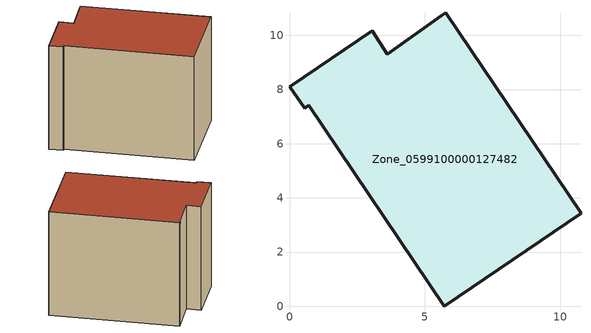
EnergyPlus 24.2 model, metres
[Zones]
Zone_0599100000127482
 floor ground (C_G): 3.61,9.3 5.61,10.74 5.77,10.84 10.77,3.42 5.71,0 0.71,7.42 0.56,7.32 0,8.11 3.05,10.18 z0
 wall outside (C_F): 5.61,10.74 3.61,9.3 3.05,10.18 0,8.11 0.56,7.32 0.71,7.42 5.71,0 10.77,3.42 5.77,10.84 5.61,10.74 z0:7.75
 roof outside (C_R): 10.77,3.42 5.77,10.84 5.61,10.74 3.61,9.3 3.05,10.18 0,8.11 0.56,7.32 0.71,7.42 5.71,0 z7.75
[BUILDING]
Pand.0599100000127482: North Axis=0; Terrain=City; Loads Convergence Tolerance Value=0.04; Temperature Convergence Tolerance Value=0.4; Solar Distribution=FullExterior; Maximum Number of Warmup Days=25; Minimum Number of Warmup Days=1
[Site:Location]
Rotterdam.The.Hague.AP_ZH_NLD Design_Conditions: Latitude=51.96; Longitude=4.45; Time Zone=1; Elevation=-4.5
[SITE:GROUNDTEMPERATURE:BUILDINGSURFACE]
18, 18, 18, 18, 18, 18, 18, 18, 18, 18, 18, 18
[MATERIAL] Thermal Absorptance=0.9; Solar Absorptance=0.7; Visible Absorptance=0.7
Name | Roughness | Thickness | Conductivity | Density | Specific Heat
G.TI.1965-1974 | MediumSmooth | 0.15 | 0.882353 | 540 | 1210
F.TI.1965-1974 | Rough | 0.3 | 0.697674 | 1920 | 840
R.TI.1965-1974 | MediumRough | 0.2 | 0.232558 | 1500 | 1000
[CONSTRUCTION]
C_G: G.TI.1965-1974
C_F: F.TI.1965-1974
C_R: R.TI.1965-1974
[ZONE]
Zone_0599100000127482: Type=1; Multiplier=1; Ceiling Height=Autocalculate; Volume=Autocalculate; Floor Area=autocalculate; Part of Total Floor Area=Yes
[ZONEINFILTRATION:DESIGNFLOWRATE]
Infil_Zone_0599100000127482: Zone or ZoneList or Space or SpaceList=Zone_0599100000127482; Schedule=AlwaysOn; Design Flow Rate Calculation Method=Flow/Area; Flow Rate per Floor Area=0.003; Constant Term Coefficient=1; Temperature Term Coefficient=0; Velocity Term Coefficient=0; Velocity Squared Term Coefficient=0
[HVACTEMPLATE:ZONE:IDEALLOADSAIRSYSTEM]
Zone_0599100000127482: Maximum Heating Supply Air Temperature=50; Minimum Cooling Supply Air Temperature=13; Maximum Heating Supply Air Humidity Ratio=0.0156; Minimum Cooling Supply Air Humidity Ratio=0.0077; Heating Limit=NoLimit; Cooling Limit=NoLimit; Dehumidification Control Type=ConstantSensibleHeatRatio; Cooling Sensible Heat Ratio=0.7; Dehumidification Setpoint=60; Humidification Control Type=None; Humidification Setpoint=30; Outdoor Air Method=None; Outdoor Air Flow Rate per Person=0.00944; Outdoor Air Flow Rate per Zone Floor Area=0; Outdoor Air Flow Rate per Zone=0; Demand Controlled Ventilation Type=None; Outdoor Air Economizer Type=NoEconomizer; Heat Recovery Type=None; Sensible Heat Recovery Effectiveness=0.7; Latent Heat Recovery Effectiveness=0.65
[ZONECONTROL:THERMOSTAT]
ThermostatControl_Zone_0599100000127482: Zone or ZoneList=Zone_0599100000127482; Control Type Schedule=DualSetpointControlType; Control 1=Thermostat_Zone_0599100000127482; Temperature Difference Between Cutout And Setpoint=0
[THERMOSTATSETPOINT:DUALSETPOINT]
Thermostat_Zone_0599100000127482: Heating Setpoint Temperature Schedule=HeatingSetpoint_Zone_0599100000127482; Cooling Setpoint Temperature Schedule=CoolingSetpoint_Zone_0599100000127482
[SCHEDULE:COMPACT]
HeatingSetpoint_Zone_0599100000127482: Through: 12/31, For: AllDays, Until: 24:00, 21
CoolingSetpoint_Zone_0599100000127482: Through: 12/31, For: AllDays, Until: 24:00, 24
DualSetpointControlType: Through: 12/31, For: AllDays, Until: 24:00, 4
AlwaysOn: Through: 12/31, For: AllDays, Until: 24:00, 1
